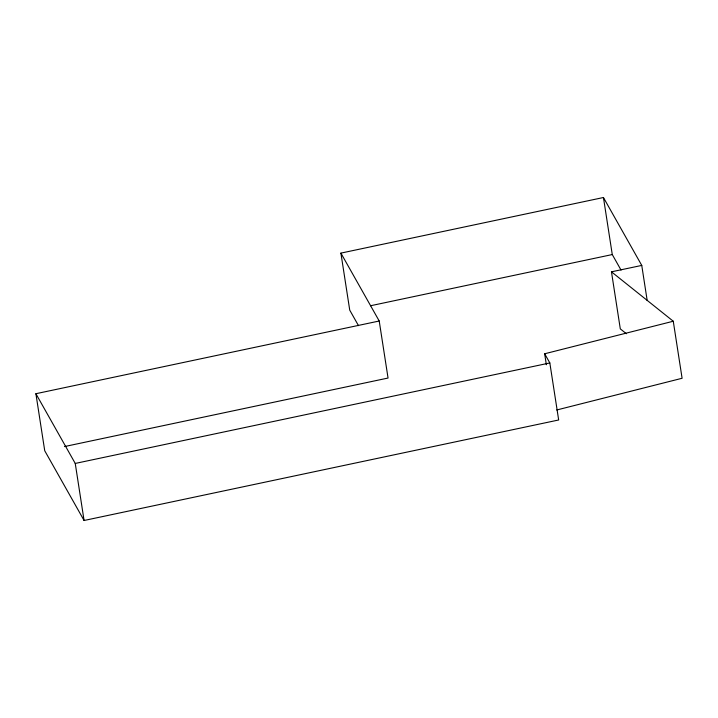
<?xml version="1.0" encoding="UTF-8"?>
<svg xmlns="http://www.w3.org/2000/svg" width="718" height="718" viewBox="0 0 718 718"><rect width="100%" height="100%" fill="white"/><g stroke="black" fill="none" stroke-linecap="round" stroke-linejoin="round"><path stroke-width="1.08" d="M546.353 364.744L544.657 353.777L673.269 321.233L682.1 378.269L556.728 409.987M358.497 325.667L349.738 310.149L340.906 253.113L603.443 197.513L641.757 265.418L647.187 300.519M370.524 305.751L612.274 254.558L621.034 270.076M544.657 353.777L549.835 362.949L558.667 419.985L84.078 520.487L44.731 450.751L35.9 393.715L379.221 321.009L388.052 378.045L64.476 446.569M626.392 333.735L620.298 328.871L611.467 271.826L641.757 265.418M35.9 393.715L75.246 463.442L549.835 362.949M611.467 271.826L673.269 321.233M340.906 253.113L379.221 321.009M603.443 197.513L612.274 254.558M75.246 463.442L84.078 520.487"/></g></svg>
